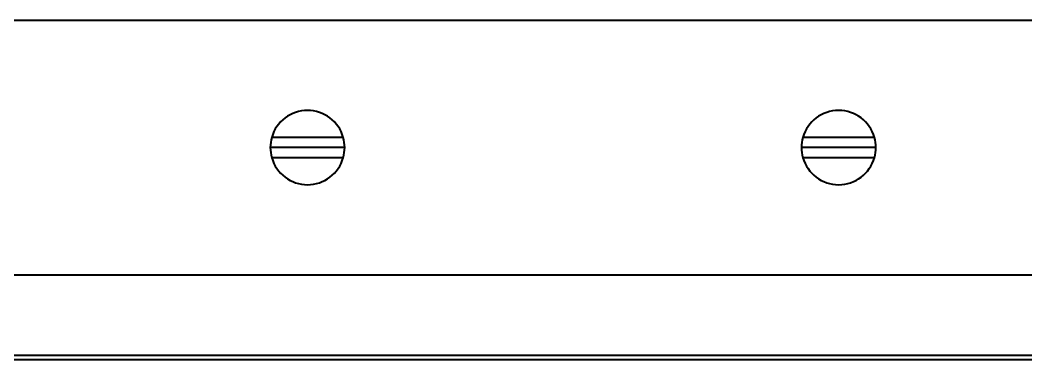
# Model space of a CAD drawing. Header units: millimetres. Extents: x 15 to 415, y 5 to 292.
# Drawn here: x 123.03 to 134.86, y 101.75 to 105.75 of the extents above; entities that cross this region are included whole.
import ezdxf

# ---------------------------------------------------------------- set-up
doc = ezdxf.new("R2010")
doc.units = ezdxf.units.MM
doc.layers.add('Geometries', color=7, linetype='Continuous')

msp = doc.modelspace()

# ---------------------------------------------------------------- linework, layer by layer
at = {"layer": 'Geometries', "linetype": 'Continuous', "lineweight": 40}
for p, q in [((97.9968, 105.7548), (136.1826, 105.7548)), ((126.8279, 104.3742), (125.9861, 104.3742)), ((133.0779, 104.3742), (132.2361, 104.3742)), ((126.8445, 104.2548), (125.9695, 104.2548)), ((133.0945, 104.2548), (132.2195, 104.2548)), ((126.8279, 104.1354), (125.9861, 104.1354)), ((133.0779, 104.1354), (132.2361, 104.1354)), ((97.9968, 102.7548), (135.1868, 102.7548)), ((135.1868, 101.8048), (97.9968, 101.8048)), ((135.1868, 101.7548), (97.9968, 101.7548))]:
    msp.add_line(p, q, dxfattribs=at)
for centre, start, end in [((126.407, 104.2548), 15.82752, 164.17248), ((132.657, 104.2548), 15.82752, 164.17248), ((126.407, 104.2548), 164.17248, 180), ((126.407, 104.2548), 359.99099, 15.82752), ((132.657, 104.2548), 164.17248, 180), ((132.657, 104.2548), 359.99099, 15.82752), ((126.407, 104.2548), 180, 195.84625), ((126.407, 104.2548), 344.15375, 359.99099), ((132.657, 104.2548), 180, 195.84625), ((132.657, 104.2548), 344.15375, 359.99099), ((126.407, 104.2548), 195.84625, 344.15375), ((132.657, 104.2548), 195.84625, 344.15375)]:
    msp.add_arc(centre, 0.4375, start, end, dxfattribs=at)

doc.saveas('drawing.dxf')
